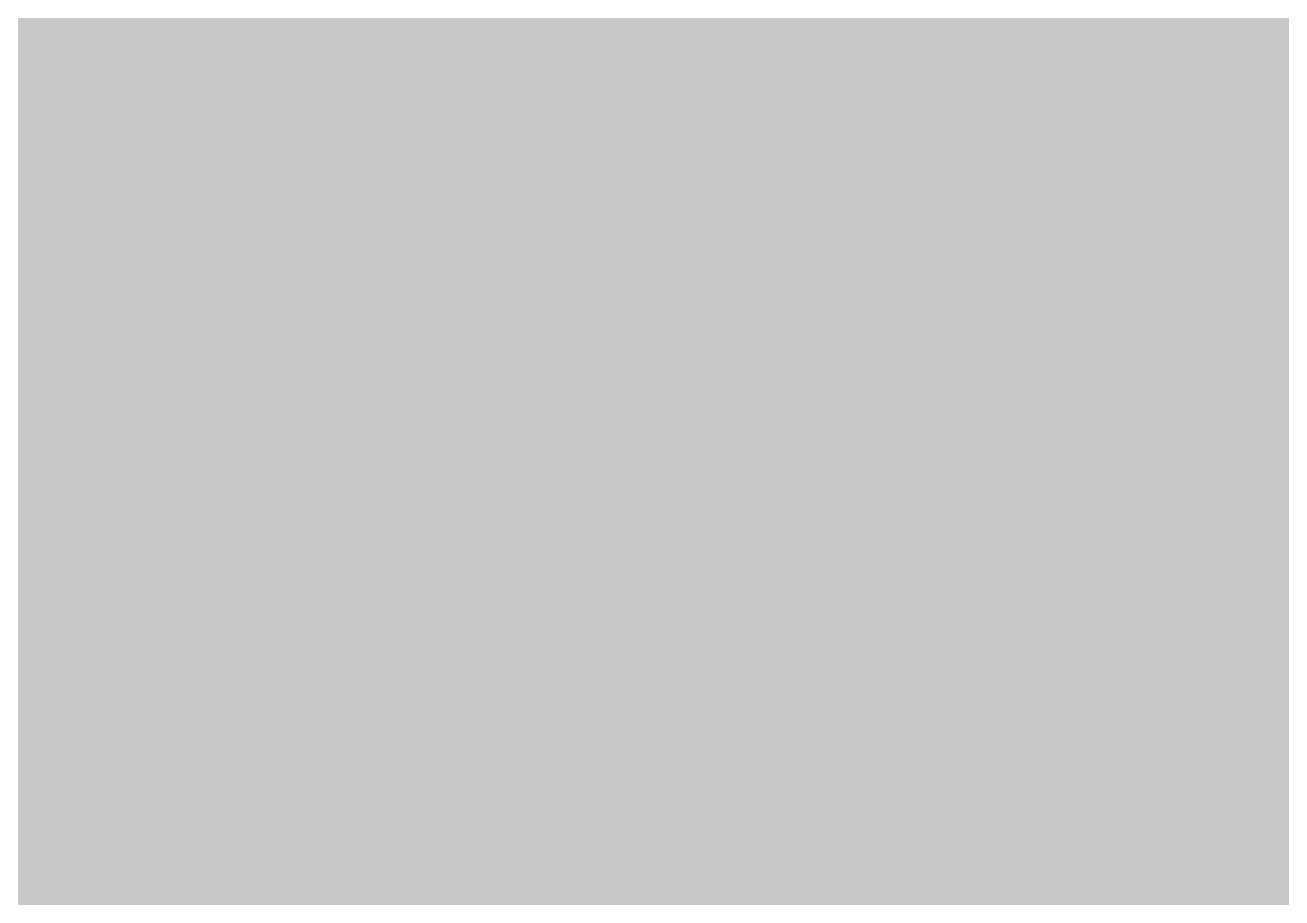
# Model space of a CAD drawing. Header units: millimetres. Extents: x 471 to 1044, y 7 to 541.
# Drawn here: x 494.04 to 500.74, y 117.44 to 122.09 of the extents above; entities that cross this region are included whole.
import ezdxf

# ---------------------------------------------------------------- set-up
doc = ezdxf.new("R2010")
doc.units = ezdxf.units.MM
doc.layers.add('magpiefill', color=3, linetype='Continuous')

msp = doc.modelspace()

# ---------------------------------------------------------------- hatches: boundary and pattern name
at = {"layer": 'magpiefill'}
h = msp.add_hatch(color=255, dxfattribs=at)
h.dxf.hatch_style = 1
h.paths.add_polyline_path([(497.5732341094373, 125.3756349905211), (496.577051784299, 125.9929983020882), (495.8012428177421, 126.4598479852089), (495.2170689715534, 126.7962302083765), (494.7957920075185, 127.0221911400847), (494.5086736874227, 127.1577769488278), (494.3269757730519, 127.2230338030995), (494.2219600261915, 127.238007871394), (494.1648882086271, 127.2227453222051), (494.1319451593116, 127.1936056874873), (494.1190080258672, 127.1522019530366), (494.1268770330832, 127.0964604681094), (494.1563524057493, 127.0243075819621), (494.2082343686548, 126.9336696438511), (494.2833231465893, 126.8224730030331), (494.3824189643423, 126.6886440087642), (494.5063220467031, 126.5301090103009), (494.6556784985516, 126.3447971153269), (494.8305179451285, 126.1306484652352), (495.0307158917647, 125.8856059598455), (495.2561478437912, 125.6076124989777), (495.5066893065389, 125.2946109824522), (495.7822157853388, 124.9445443100886), (496.082602785522, 124.5553553817072), (496.4077258124193, 124.1249870971278), (496.6713400683903, 123.9955527267624), (497.0901944677885, 123.7877638433893), (497.5166955994606, 123.5739317789797), (497.9535405645635, 123.3525753546971), (498.4017990454032, 123.122895236827), (498.8560310488817, 122.8868194721421), (499.3091691630496, 122.6469579525371), (499.7541459759578, 122.4059205699064), (500.1838940756569, 122.166317216145), (500.591346050198, 121.9307577831472), (500.9694344876318, 121.7018521628077), (501.311091976009, 121.4822102470212), (501.5694221235947, 121.4822102470212), (501.7631683073921, 121.4822102470212), (501.8923333811852, 121.6113096589481), (502.0860795649826, 121.6113096589481), (502.1506606749874, 121.9340581887657), (502.1506606749874, 122.0631576006926), (501.8277494173969, 122.1922570126196), (502.0510651018039, 122.303858092867), (501.6877378353062, 122.5521754181178), (501.2586688685276, 122.8421719397355), (500.7789404381026, 123.1650157772956), (500.2636347806628, 123.5118750503759), (499.7278341328414, 123.8739178785528), (499.1866207312721, 124.2423123814028), (498.6550768125876, 124.6082266785027), (498.148284613421, 124.962828889429), (497.6777654435472, 125.2992577761783)])
h = msp.add_hatch(color=255, dxfattribs=at)
h.dxf.hatch_style = 1
h.paths.add_polyline_path([(496.6713400683902, 123.9955527267625), (496.2574353001088, 124.1987796079354), (495.8457830617874, 124.3989256657446), (495.4336862522691, 124.5974720790264), (495.1822560730985, 124.7176217679238), (494.2645702161702, 125.0328560696823), (493.5710927794049, 125.2525840364593), (493.07487485217, 125.3855742508726), (492.7489675238335, 125.4405952955398), (492.5664218837634, 125.4264157530787), (492.5002890213276, 125.3518042061067), (492.5236200258942, 125.2255292372417), (492.6094659868312, 125.0563594291011), (492.7366631600506, 124.8519292882166), (492.9071884676408, 124.6153370167745), (493.1288039982343, 124.3485467408754), (493.4092718404636, 124.0535225866197), (493.7563540829613, 123.7322286801078), (494.1778128143595, 123.3866291474402), (494.6814101232911, 123.0186881147172), (495.2749080983884, 122.6303697080393), (495.692487472687, 122.4880437975757), (496.3103270343001, 122.2745874918967), (496.9415509903712, 122.0525446672746), (497.5765443251928, 121.823756274562), (498.2056920230582, 121.5900632646121), (498.81937906826, 121.3533065882775), (499.4079904450914, 121.1153271964113), (499.9619111378451, 120.8779660398664), (500.471526130814, 120.6430640694957), (500.794437388404, 120.6430640694957), (501.0527646822068, 120.7076137754591), (501.1819297559994, 120.9012628933497), (501.2465108660042, 121.3531108350942), (501.311091976009, 121.4822102470212), (500.9694344876318, 121.7018521628077), (500.591346050198, 121.9307577831472), (500.1838940756569, 122.166317216145), (499.7541459759577, 122.4059205699064), (499.3091691630497, 122.6469579525371), (498.8560310488817, 122.8868194721421), (498.4017990454033, 123.122895236827), (497.9535405645636, 123.3525753546971), (497.5166955994605, 123.5739317789797), (497.0901944677884, 123.7877638433893)])
h = msp.add_hatch(color=253, dxfattribs=at)
h.dxf.hatch_style = 1
h.paths.add_polyline_path([(492.485497174496, 123.5324496471114), (492.0427345840299, 123.6619339113579), (491.6281581069542, 123.7772581367057), (491.2423160505495, 123.8781458364508), (490.8849861208045, 123.9653474737047), (490.5557533733845, 124.0398702490331), (490.2542028639554, 124.1027213630015), (489.9799196481825, 124.1549080161752), (489.7324887817316, 124.1974374091197), (489.5114953202683, 124.2313167424006), (489.3165243194579, 124.2575532165831), (489.1470324047829, 124.276986165472), (489.0019624809909, 124.2897834558282), (488.8801290226466, 124.2959450876515), (488.7803465043145, 124.295471060942), (488.7014294005591, 124.2883613756999), (488.6421921859449, 124.2746160319248), (488.6014493350363, 124.2542350296171), (488.578015322398, 124.2272183687765), (488.5711047377933, 124.1932451287503), (488.5815326317821, 124.1507107062739), (488.6105141701231, 124.0976895774297), (488.659264518575, 124.0322562183005), (488.7289988428965, 123.9524851049687), (488.8209323088465, 123.8564507135171), (488.9362800821835, 123.7422275200279), (489.0762573286664, 123.607890000584), (489.2441357372126, 123.4509980888536), (489.4514130893751, 123.2670535488508), (489.7116436898655, 123.0510436021747), (490.0383818433954, 122.7979554704248), (490.4451818546764, 122.5027763752005), (490.9455980284202, 122.1604935381013), (491.5531846693385, 121.7660941807267), (492.2807477632342, 121.3150294573089), (492.5755900362722, 121.2750214602206), (492.9338291524219, 121.2253725695095), (493.3055833406463, 121.172405849532), (493.3489916750254, 121.1660165976683), (493.0110868408133, 121.3342551682899), (492.7281187564971, 121.5000826729418), (492.4942191496028, 121.6619730074329), (492.3035197476564, 121.818400067572), (492.1501522781842, 121.9678377491678), (492.0282484687123, 122.1087599480293), (491.9319400467666, 122.239640559965), (491.8553587398735, 122.3589534807841), (491.7934721132142, 122.465671029658), (491.7445910825915, 122.56075921921), (491.7078624014636, 122.6456824854263), (491.6824328232883, 122.7219052642934), (491.6674491015239, 122.7908919917971), (491.6620579896282, 122.8541071039239), (491.6654062410594, 122.9130150366598), (491.6766406092756, 122.9690802259911), (491.6952339212711, 123.0233277764128), (491.7219632981861, 123.075025466455), (491.7579319346972, 123.1230017431564), (491.804243025481, 123.1660850535559), (491.8619997652139, 123.2031038446922), (491.9323053485725, 123.2328865636043), (492.0162629702334, 123.2542616573307), (492.1149758248732, 123.2660575729105), (492.2299306372978, 123.2671214225705), (492.3641482528313, 123.2563749792899), (492.5210330469274, 123.2327586812359), (492.7039893950396, 123.1952129665758), (492.9164216726213, 123.1426782734767), (493.1617342551263, 123.0740950401061), (493.443331518008, 122.9884037046311), (493.76461783672, 122.8845447052188), (494.1336516447201, 122.7595245462114), (494.5771076074822, 122.6026139966484), (495.1263144484843, 122.4011498917441), (495.812600891205, 122.1424690667129), (496.6672956591221, 121.8139083567692), (497.7217274757138, 121.4028045971272), (499.0072250644583, 120.8964946230014), (500.5551171488337, 120.282315269606), (500.5361072408189, 120.3203155396782), (500.471526130814, 120.6430640694957), (499.9619111378451, 120.8779660398664), (499.4079904450913, 121.1153271964113), (498.81937906826, 121.3533065882775), (498.2056920230581, 121.5900632646121), (497.5765443251928, 121.823756274562), (496.9415509903711, 122.0525446672746), (496.3103270343001, 122.2745874918967), (495.692487472687, 122.4880437975757), (495.0961683115549, 122.6912905879076), (494.5235895181914, 122.883576684286), (493.9754920502002, 123.064368862553), (493.4526168651848, 123.2331338985513), (492.9557049207489, 123.3893385681233)])
h = msp.add_hatch(color=255, dxfattribs=at)
h.dxf.hatch_style = 1
h.paths.add_polyline_path([(495.812600891205, 122.1424690667129), (495.1263144484844, 122.4011498917441), (494.5771076074822, 122.6026139966484), (494.1336516447201, 122.7595245462114), (493.76461783672, 122.8845447052188), (493.443331518008, 122.9884037046311), (493.1617342551263, 123.0740950401061), (492.9164216726213, 123.1426782734767), (492.7039893950396, 123.1952129665758), (492.5210330469274, 123.2327586812359), (492.3641482528313, 123.2563749792899), (492.2299306372978, 123.2671214225705), (492.1149758248732, 123.2660575729105), (492.0162629702334, 123.2542616573307), (491.9323053485725, 123.2328865636043), (491.8619997652139, 123.2031038446922), (491.804243025481, 123.1660850535559), (491.7579319346972, 123.1230017431564), (491.7219632981861, 123.075025466455), (491.6952339212711, 123.0233277764128), (491.6766406092756, 122.9690802259911), (491.6654062410594, 122.9130150366598), (491.6620579896282, 122.8541071039239), (491.6674491015239, 122.7908919917971), (491.6824328232883, 122.7219052642934), (491.7078624014636, 122.6456824854263), (491.7445910825915, 122.56075921921), (491.7934721132142, 122.465671029658), (491.8553587398735, 122.3589534807841), (491.9319400467666, 122.239640559965), (492.0282484687123, 122.1087599480293), (492.1501522781842, 121.9678377491678), (492.3035197476564, 121.818400067572), (492.4942191496028, 121.6619730074329), (492.7281187564971, 121.5000826729418), (493.0110868408133, 121.3342551682899), (493.3489916750254, 121.1660165976683), (493.6928087276727, 121.1154103310187), (494.0974614402288, 121.0536750447002), (494.521497605042, 120.9864890213071), (494.9652975770961, 120.9134720884001), (495.4229386243983, 120.8355672608618), (495.8869222432125, 120.7540483504048), (496.3497499298022, 120.6701891687419), (496.803923180431, 120.5852635275858), (497.2419434913625, 120.5005452386492), (497.6563123588604, 120.4173081136448), (498.0395312791882, 120.3368259642855), (498.3873025600562, 120.2599265818335), (498.7081317549623, 120.1856536757502), (499.0137252288507, 120.1126049350466), (499.3157893466658, 120.0393780487338), (499.6260304733527, 119.9645707058226), (499.956154973855, 119.8867805953242), (500.3178692131175, 119.8046054062494), (500.7228795560846, 119.7166428276094), (500.6652723146115, 120.0621181994186), (500.5551171488337, 120.282315269606), (499.0072250644582, 120.8964946230014), (497.7217274757138, 121.4028045971272), (496.667295659122, 121.8139083567692)])
at = {"layer": 'magpiefill', "true_color": 0x010101}
h = msp.add_hatch(color=18, dxfattribs=at)
h.dxf.hatch_style = 1
edge = h.paths.add_edge_path()
edge.add_line((505.7026788009155, 96.11418025414855), (503.8645171973064, 95.92626374477231))
edge.add_line((503.8645171973064, 95.92626374477231), (500.7358891757283, 93.8713431644046))
edge.add_line((500.7358891757283, 93.8713431644046), (494.2998607483403, 89.22543486225482))
edge.add_line((494.2998607483403, 89.22543486225482), (490.5455094054726, 85.65165787574483))
edge.add_line((490.5455094054726, 85.65165787574483), (489.919786084183, 85.65165787574483))
edge.add_line((489.919786084183, 85.65165787574483), (489.294059909111, 86.18772501715921))
edge.add_line((489.294059909111, 86.18772501715921), (489.2046708632126, 86.54510212237233))
edge.add_line((489.2046708632126, 86.54510212237233), (487.3274951917786, 85.11559221792504))
edge.add_line((487.3274951917786, 85.11559221792504), (484.8245961990553, 83.32870372467005))
edge.add_line((484.8245961990553, 83.32870372467005), (484.5564290613599, 84.49018154200462))
edge.add_line((484.5564290613599, 84.49018154200462), (484.6458181072583, 85.11559221792504))
edge.add_line((484.6458181072583, 85.11559221792504), (485.7184895118232, 86.27706855166525))
edge.add_line((485.7184895118232, 86.27706855166525), (486.076045695417, 86.54510212237233))
edge.add_line((486.076045695417, 86.54510212237233), (485.8078785577216, 86.723790674979))
edge.add_line((485.8078785577216, 86.723790674979), (484.1094809780845, 85.56231434123879))
edge.add_line((484.1094809780845, 85.56231434123879), (483.6625357485921, 85.9196914464519))
edge.add_line((483.6625357485921, 85.9196914464519), (483.6625357485921, 86.18772501715921))
edge.add_line((483.6625357485921, 86.18772501715921), (482.9474205276217, 86.18772501715921))
edge.add_line((482.9474205276217, 86.18772501715921), (482.6792533899263, 86.54510212237233))
edge.add_line((482.6792533899263, 86.54510212237233), (485.0033742908524, 87.79592347421317))
edge.add_line((485.0033742908524, 87.79592347421317), (485.4503195203445, 88.60002270274003))
edge.add_line((485.4503195203445, 88.60002270274003), (486.254823787214, 89.31477839676108))
edge.add_line((486.254823787214, 89.31477839676108), (484.6458181072583, 89.04674482605378))
edge.add_line((484.6458181072583, 89.04674482605378), (485.8972676036199, 90.11887762528795))
edge.add_line((485.8972676036199, 90.11887762528795), (490.0985641759801, 92.53117679446336))
edge.add_line((490.0985641759801, 92.53117679446336), (494.0316936106449, 95.39019808695252))
edge.add_line((494.0316936106449, 95.39019808695252), (498.5011573207005, 97.98118580873438))
edge.add_line((498.5011573207005, 97.98118580873438), (501.1828372590037, 99.58938426578834))
edge.add_line((501.1828372590037, 99.58938426578834), (501.4510043966991, 100.5721735305165))
edge.add_line((501.4510043966991, 100.5721735305165), (502.4342867553653, 101.1975842064367))
edge.add_line((502.4342867553653, 101.1975842064367), (503.5069581599298, 100.7508620831229))
edge.add_line((503.5069581599298, 100.7508620831229), (504.2220733809006, 100.8402071012235))
edge.add_line((504.2220733809006, 100.8402071012235), (505.7416900149576, 102.0910284530642))
edge.add_line((505.7416900149576, 102.0910284530642), (506.9931423651021, 102.8951276815912))
edge.add_line((506.9931423651021, 102.8951276815912), (507.0825314110004, 101.1082391883363))
edge.add_line((507.0825314110004, 101.1082391883363), (506.7249723736238, 99.76807430198937))
edge.add_line((506.7249723736238, 99.76807430198937), (506.3674161900296, 99.58938426578834))
edge.add_line((506.3674161900296, 99.58938426578834), (505.8310790608559, 99.76807430198937))
edge.add_line((505.8310790608559, 99.76807430198937), (505.115966693668, 99.05331860796855))
edge.add_line((505.115966693668, 99.05331860796855), (506.2193362423038, 98.1152211390172))
edge.add_line((506.2193362423038, 98.1152211390172), (506.4130824261013, 98.95436731654263))
edge.add_line((506.4130824261013, 98.95436731654263), (507.3172322350845, 99.47076496425075))
edge.add_line((507.3172322350845, 99.47076496425075), (508.6734555216678, 99.53531467021412))
edge.add_line((508.6734555216678, 99.53531467021412), (509.4484402568585, 99.27711584636018))
edge.add_line((509.4484402568585, 99.27711584636018), (509.4484402568585, 98.69616849268868))
edge.add_line((509.4484402568585, 98.69616849268868), (508.8026205954604, 98.43796966883474))
edge.add_line((508.8026205954604, 98.43796966883474), (507.5755595288872, 98.17977084498057))
edge.add_line((507.5755595288872, 98.17977084498057), (506.1547522785156, 97.08242584360119))
edge.add_line((506.1547522785156, 97.08242584360119), (506.1547522785156, 96.30782937203912))
edge.add_line((506.1547522785156, 96.30782937203912), (507.3172322350845, 96.75967731378364))
edge.add_line((507.3172322350845, 96.75967731378364), (510.1588438820438, 97.85702231516325))
edge.add_line((510.1588438820438, 97.85702231516325), (512.0317274637985, 98.88981761057903))
edge.add_line((512.0317274637985, 98.88981761057903), (513.9046081917697, 100.2453614358126))
edge.add_line((513.9046081917697, 100.2453614358126), (516.3587303249171, 102.0527532027907))
edge.add_line((516.3587303249171, 102.0527532027907), (515.0670881483386, 101.6009052610461))
edge.add_line((515.0670881483386, 101.6009052610461), (513.8400270817649, 101.1490573193016))
edge.add_line((513.8400270817649, 101.1490573193016), (512.5483849051864, 101.4718058491192))
edge.add_line((512.5483849051864, 101.4718058491192), (511.3859049486175, 102.4400514385716))
edge.add_line((511.3859049486175, 102.4400514385716), (510.6755013234322, 103.8601434861744))
edge.add_line((510.6755013234322, 103.8601434861744), (510.4171740296295, 105.4738861352619))
edge.add_line((510.4171740296295, 105.4738861352619), (510.7400852872199, 106.9585293724224))
edge.add_line((510.7400852872199, 106.9585293724224), (512.0963085738033, 108.4431726095829))
edge.add_line((512.0963085738033, 108.4431726095829), (511.3859049486175, 108.1849737857287))
edge.add_line((511.3859049486175, 108.1849737857287), (508.0276358602703, 106.4421317247143))
edge.add_line((508.0276358602703, 106.4421317247143), (505.1214373957398, 104.8283890756268))
edge.add_line((505.1214373957398, 104.8283890756268), (503.5068868153537, 103.5373949563568))
edge.add_line((503.5068868153537, 103.5373949563568), (502.6673181163753, 102.3109520266446))
edge.add_line((502.6673181163753, 102.3109520266446), (501.7631683073921, 101.6009052610461))
edge.add_line((501.7631683073921, 101.6009052610461), (500.794437388404, 101.3427064371922))
edge.add_line((500.794437388404, 101.3427064371922), (500.2131959832284, 101.6009052610461))
edge.add_line((500.2131959832284, 101.6009052610461), (499.8902875794208, 101.9882034968271))
edge.add_line((499.8902875794208, 101.9882034968271), (499.9548686894257, 102.8918978967217))
edge.add_line((499.9548686894257, 102.8918978967217), (500.6006883508237, 104.3765411338823))
edge.add_line((500.6006883508237, 104.3765411338823), (500.1486148732236, 105.3447867233349))
edge.add_line((500.1486148732236, 105.3447867233349), (500.0194497994305, 104.5056405458092))
edge.add_line((500.0194497994305, 104.5056405458092), (499.4382112480378, 104.1183423100283))
edge.add_line((499.4382112480378, 104.1183423100283), (498.0174039976666, 103.2791961325029))
edge.add_line((498.0174039976666, 103.2791961325029), (497.5653305200665, 103.6019446623204))
edge.add_line((497.5653305200665, 103.6019446623204), (497.1132541886834, 103.8601434861744))
edge.add_line((497.1132541886834, 103.8601434861744), (496.6611807110833, 104.3119914279189))
edge.add_line((496.6611807110833, 104.3119914279189), (496.4674345272858, 105.0220381935173))
edge.add_line((496.4674345272858, 105.0220381935173), (496.5320156372907, 105.4738861352619))
edge.add_line((496.5320156372907, 105.4738861352619), (495.9507770858975, 105.6029855471888))
edge.add_line((495.9507770858975, 105.6029855471888), (495.6278658283074, 105.8611843710428))
edge.add_line((495.6278658283074, 105.8611843710428), (495.1757894969239, 106.3130323127873))
edge.add_line((495.1757894969239, 106.3130323127873), (494.7882971293291, 106.8294299604954))
edge.add_line((494.7882971293291, 106.8294299604954), (494.9820433131265, 107.7976755499478))
edge.add_line((494.9820433131265, 107.7976755499478), (494.7882971293291, 107.7976755499478))
edge.add_line((494.7882971293291, 107.7976755499478), (494.2070585779359, 107.9913246678384))
edge.add_line((494.2070585779359, 107.9913246678384), (493.6258200265431, 108.5077223155463))
edge.add_line((493.6258200265431, 108.5077223155463), (493.3029087689526, 109.1532193751814))
edge.add_line((493.3029087689526, 109.1532193751814), (493.4320738427457, 109.7341667288529))
edge.add_line((493.4320738427457, 109.7341667288529), (493.5612360627554, 110.3796637884877))
edge.add_line((493.5612360627554, 110.3796637884877), (493.2383276589478, 110.4442134944513))
edge.add_line((493.2383276589478, 110.4442134944513), (492.5925051437673, 111.0251608481228))
edge.add_line((492.5925051437673, 111.0251608481228), (492.205012776172, 111.7997558360905))
edge.add_line((492.205012776172, 111.7997558360905), (492.2695938861768, 112.509802601689))
edge.add_line((492.2695938861768, 112.509802601689), (493.3674898789575, 113.2198493672875))
edge.add_line((493.3674898789575, 113.2198493672875), (494.8528810931168, 113.9944458388495))
edge.add_line((494.8528810931168, 113.9944458388495), (495.8861931221097, 114.833592016375))
edge.add_line((495.8861931221097, 114.833592016375), (496.7903429310929, 115.608188487937))
edge.add_line((496.7903429310929, 115.608188487937), (496.9195080048855, 115.737287899864))
edge.add_line((496.9195080048855, 115.737287899864), (497.242419262476, 115.866387311791))
edge.add_line((497.242419262476, 115.866387311791), (497.6299116300713, 116.1891358416085))
edge.add_line((497.6299116300713, 116.1891358416085), (497.6944927400762, 116.4473346654624))
edge.add_line((497.6944927400762, 116.4473346654624), (497.6944927400762, 116.640983783353))
edge.add_line((497.6944927400762, 116.640983783353), (497.6299116300713, 116.899182607207))
edge.add_line((497.6299116300713, 116.899182607207), (497.4361654462739, 117.0928317250975))
edge.add_line((497.4361654462739, 117.0928317250975), (497.242419262476, 117.2219311370245))
edge.add_line((497.242419262476, 117.2219311370245), (496.9840891148904, 117.2864808429881))
edge.add_line((496.9840891148904, 117.2864808429881), (497.1778352986883, 117.4155802549151))
edge.add_line((497.1778352986883, 117.4155802549151), (497.4361654462739, 117.4155802549151))
edge.add_line((497.4361654462739, 117.4155802549151), (497.6944927400762, 117.4801299608785))
edge.add_line((497.6944927400762, 117.4801299608785), (498.1465690714592, 117.4801299608785))
edge.add_line((498.1465690714592, 117.4801299608785), (498.4048963652619, 117.4801299608785))
edge.add_line((498.4048963652619, 117.4801299608785), (498.5986425490594, 117.5446796668421))
edge.add_line((498.5986425490594, 117.5446796668421), (498.7923887328573, 117.673779078769))
edge.add_line((498.7923887328573, 117.673779078769), (498.9215538066499, 117.9965276085866))
edge.add_line((498.9215538066499, 117.9965276085866), (498.9861377704376, 118.1901767264769))
edge.add_line((498.9861377704376, 118.1901767264769), (498.7278076228524, 118.4483755503311))
edge.add_line((498.7278076228524, 118.4483755503311), (497.888238923874, 118.9002234920756))
edge.add_line((497.888238923874, 118.9002234920756), (498.9861377704376, 118.6420246682214))
edge.add_line((498.9861377704376, 118.6420246682214), (499.5673763218308, 118.5129252562945))
edge.add_line((499.5673763218308, 118.5129252562945), (499.8902875794208, 118.706574374185))
edge.add_line((499.8902875794208, 118.706574374185), (499.8902875794208, 118.835673786112))
edge.add_line((499.8902875794208, 118.835673786112), (499.8902875794208, 119.1584223159296))
edge.add_line((499.8902875794208, 119.1584223159296), (499.6965385418405, 119.2875217278565))
edge.add_line((499.6965385418405, 119.2875217278565), (499.5673763218308, 119.6102702576741))
edge.add_line((499.5673763218308, 119.6102702576741), (500.0840337632187, 119.5457205517105))
edge.add_line((500.0840337632187, 119.5457205517105), (500.342361057021, 119.5457205517105))
edge.add_line((500.342361057021, 119.5457205517105), (500.7298534246163, 119.5457205517105))
edge.add_line((500.7298534246163, 119.5457205517105), (500.7298534246163, 119.6748199636374))
edge.add_line((500.7298534246163, 119.6748199636374), (500.6652723146115, 120.0621181994186))
edge.add_line((500.6652723146115, 120.0621181994186), (500.5361072408189, 120.3203155396782))
edge.add_line((500.5361072408189, 120.3203155396782), (500.471526130814, 120.6430640694957))
edge.add_line((500.471526130814, 120.6430640694957), (500.794437388404, 120.6430640694957))
edge.add_line((500.794437388404, 120.6430640694957), (501.0527646822068, 120.7076137754591))
edge.add_line((501.0527646822068, 120.7076137754591), (501.1819297559994, 120.9012628933497))
edge.add_line((501.1819297559994, 120.9012628933497), (501.2465108660042, 121.3531108350942))
edge.add_line((501.2465108660042, 121.3531108350942), (501.311091976009, 121.4822102470212))
edge.add_line((501.311091976009, 121.4822102470212), (501.5694221235947, 121.4822102470212))
edge.add_line((501.5694221235947, 121.4822102470212), (501.7631683073921, 121.4822102470212))
edge.add_line((501.7631683073921, 121.4822102470212), (501.8923333811852, 121.6113096589481))
edge.add_line((501.8923333811852, 121.6113096589481), (502.0860795649826, 121.6113096589481))
edge.add_line((502.0860795649826, 121.6113096589481), (502.1506606749874, 121.9340581887657))
edge.add_line((502.1506606749874, 121.9340581887657), (502.1506606749874, 122.0631576006926))
edge.add_line((502.1506606749874, 122.0631576006926), (501.8277494173969, 122.1922570126196))
edge.add_line((501.8277494173969, 122.1922570126196), (502.0860795649826, 122.3213564245466))
edge.add_line((502.0860795649826, 122.3213564245466), (502.2798257487805, 122.3213564245466))
edge.add_line((502.2798257487805, 122.3213564245466), (502.5381530425827, 122.2568067185832))
edge.add_line((502.5381530425827, 122.2568067185832), (502.8610643001732, 122.1922570126196))
edge.add_line((502.8610643001732, 122.1922570126196), (503.3131377777734, 122.2568067185832))
edge.add_line((503.3131377777734, 122.2568067185832), (503.9589602929539, 122.3859061305102))
edge.add_line((503.9589602929539, 122.3859061305102), (504.2818715505443, 122.3859061305102))
edge.add_line((504.2818715505443, 122.3859061305102), (504.2818715505443, 122.1277073066562))
edge.add_line((504.2818715505443, 122.1277073066562), (504.3464526605492, 121.8049587768387))
edge.add_line((504.3464526605492, 121.8049587768387), (504.7985289919322, 121.6113096589481))
edge.add_line((504.7985289919322, 121.6113096589481), (505.3797675433254, 121.8049587768387))
edge.add_line((505.3797675433254, 121.8049587768387), (505.7026788009155, 121.4176605410578))
edge.add_line((505.7026788009155, 121.4176605410578), (506.1552117375838, 120.96757362579))
edge.add_arc((394.0425635083196, 55.51227387273633), 129.8215781707373, 24.7196834331034, 30.277882808560207, ccw=False)
edge.add_arc((514.0668029503702, 111.5266438746078), 2.717253438401656, 219.4264190677759, 277.5112522925736)
edge.add_arc((517.0034040074396, 106.4658719509047), 3.502217643125006, 76.09792839104102, 137.4828955815185, ccw=False)
edge.add_arc((516.8127812012881, 102.1826369512845), 7.751876948521335, 60.01917854986198, 82.34898294536907, ccw=False)
edge.add_arc((516.9174891648217, 97.47940974949825), 12.02382861166447, 55.16074552816218, 71.73216053091483, ccw=False)
edge.add_arc((523.4522066776963, 101.6233098171645), 5.734500677390736, 86.65890143975243, 120.31950619075)
edge.add_arc((525.2079451166742, 98.78712158887936), 9.069487645513666, 120.8490791888012, 144.9821508602809)
edge.add_arc((519.005667658684, 103.3404310015421), 1.387605128894925, 152.0183299640194, 206.9559763139688)
edge.add_arc((412.9325257283464, -25.09667889462867), 165.3044430536458, 45.89312228263083, 50.63922831697852, ccw=False)
edge.add_line((527.9842518977114, 93.59897898183067), (527.8543476941134, 93.08034555745849))
edge.add_line((527.8543476941134, 93.08034555745849), (528.0480938779112, 92.82214673360454))
edge.add_line((528.0480938779112, 92.82214673360454), (528.6293352830869, 92.62849761571397))
edge.add_line((528.6293352830869, 92.62849761571397), (528.4355890992895, 92.24119937993305))
edge.add_line((528.4355890992895, 92.24119937993305), (528.6939163930917, 91.9184508501155))
edge.add_line((528.6939163930917, 91.9184508501155), (528.8230814668848, 91.59570232029796))
edge.add_line((528.8230814668848, 91.59570232029796), (528.3710051355017, 91.20840408451704))
edge.add_line((528.3710051355017, 91.20840408451704), (528.3064240254969, 90.8211058487359))
edge.add_line((528.3064240254969, 90.8211058487359), (528.5001702092943, 90.43380761295498))
edge.add_line((528.5001702092943, 90.43380761295498), (527.9835127679064, 90.2401584950644))
edge.add_line((527.9835127679064, 90.2401584950644), (527.4668553265185, 90.36925790699138))
edge.add_line((527.4668553265185, 90.36925790699138), (527.5314364365233, 89.91740996524686))
edge.add_line((527.5314364365233, 89.91740996524686), (526.8210356651205, 89.72376084735652))
edge.add_line((526.8210356651205, 89.72376084735652), (526.49812440753, 89.91740996524686))
edge.add_line((526.49812440753, 89.91740996524686), (526.3043782237326, 89.98195967121046))
edge.add_line((526.3043782237326, 89.98195967121046), (526.1106320399351, 89.72376084735652))
edge.add_line((526.1106320399351, 89.72376084735652), (525.7877207823446, 89.46556202350234))
edge.add_line((525.7877207823446, 89.46556202350234), (525.4648095247542, 89.59466143542954))
edge.add_line((525.4648095247542, 89.59466143542954), (524.6252408257758, 89.01371408175805))
edge.add_line((524.6252408257758, 89.01371408175805), (524.6252408257758, 89.271912905612))
edge.add_line((524.6252408257758, 89.271912905612), (524.044002274383, 89.78831055331989))
edge.add_line((524.044002274383, 89.78831055331989), (524.044002274383, 90.04650937717406))
edge.add_line((524.044002274383, 90.04650937717406), (523.91483720059, 89.91740996524686))
edge.add_line((523.91483720059, 89.91740996524686), (523.5273448329951, 89.33646261157537))
edge.add_line((523.5273448329951, 89.33646261157537), (523.5273448329951, 88.94916437579445))
edge.add_line((523.5273448329951, 88.94916437579445), (523.5273448329951, 88.11001819826902))
edge.add_line((523.5273448329951, 88.11001819826902), (523.075271355395, 88.11001819826902))
edge.add_line((523.075271355395, 88.11001819826902), (522.8815251715971, 88.30366731615936))
edge.add_line((522.8815251715971, 88.30366731615936), (522.8169412078094, 88.43276672808634))
edge.add_line((522.8169412078094, 88.43276672808634), (522.1711215464118, 88.62641584597691))
edge.add_line((522.1711215464118, 88.62641584597691), (521.8482102888213, 88.82006496386748))
edge.add_line((521.8482102888213, 88.82006496386748), (521.7190452150282, 88.69096555194051))
edge.add_line((521.7190452150282, 88.69096555194051), (521.7190452150282, 88.36821702212296))
edge.add_line((521.7190452150282, 88.36821702212296), (521.3315528474334, 87.85181937441484))
edge.add_line((521.3315528474334, 87.85181937441484), (521.0732255536307, 88.04546849230542))
edge.add_line((521.0732255536307, 88.04546849230542), (521.0732255536307, 88.23911761019599))
edge.add_line((521.0732255536307, 88.23911761019599), (520.2982379646571, 88.04546849230542))
edge.add_line((520.2982379646571, 88.04546849230542), (519.9107455970618, 87.5936205505609))
edge.add_line((519.9107455970618, 87.5936205505609), (519.0711797518668, 87.27087202074335))
edge.add_line((519.0711797518668, 87.27087202074335), (518.6836873842715, 87.46452113863393))
edge.add_line((518.6836873842715, 87.46452113863393), (518.4899383466907, 87.78726966845147))
edge.add_line((518.4899383466907, 87.78726966845147), (518.1670299428836, 87.78726966845147))
edge.add_line((518.1670299428836, 87.78726966845147), (517.4566263176978, 87.20632231477998))
edge.add_line((517.4566263176978, 87.20632231477998), (516.8108038025168, 86.56082525514489))
edge.add_line((516.8108038025168, 86.56082525514489), (516.1649841411192, 85.78622878358283))
edge.add_line((516.1649841411192, 85.78622878358283), (515.6483266997313, 85.14073172394797))
edge.add_line((515.6483266997313, 85.14073172394797), (515.1962503683483, 84.68888526579781))
edge.add_line((515.1962503683483, 84.68888526579781), (514.5504307069502, 84.49523614790724))
edge.add_line((514.5504307069502, 84.49523614790724), (513.9691893017746, 84.62433555983421))
edge.add_line((513.9691893017746, 84.62433555983421), (513.5816969341793, 85.01163231202099))
edge.add_line((513.5816969341793, 85.01163231202099), (513.194204566584, 85.39893054780191))
edge.add_line((513.194204566584, 85.39893054780191), (513.0004583827865, 85.9798779014734))
edge.add_line((513.0004583827865, 85.9798779014734), (512.677547125196, 86.43172584321792))
edge.add_line((512.677547125196, 86.43172584321792), (512.3546358676056, 86.49627554918152))
edge.add_line((512.3546358676056, 86.49627554918152), (511.9671435000103, 86.62537496110849))
edge.add_line((511.9671435000103, 86.62537496110849), (511.6442350962031, 86.62537496110849))
edge.add_line((511.6442350962031, 86.62537496110849), (511.062993691027, 87.52907084459753))
edge.add_line((511.062993691027, 87.52907084459753), (510.4817551396343, 88.30366731615936))
edge.add_line((510.4817551396343, 88.30366731615936), (510.223427845832, 88.30366731615936))
edge.add_line((510.223427845832, 88.30366731615936), (509.7067704044437, 88.56186614001354))
edge.add_line((509.7067704044437, 88.56186614001354), (508.8026205954604, 89.40101231753897))
edge.add_line((508.8026205954604, 89.40101231753897), (508.5442904478753, 89.78831055331989))
edge.add_line((508.5442904478753, 89.78831055331989), (508.4151282278656, 90.04650937717406))
edge.add_line((508.4151282278656, 90.04650937717406), (508.3505442640774, 90.43380761295498))
edge.add_line((508.3505442640774, 90.43380761295498), (508.0922169702751, 90.43380761295498))
edge.add_line((508.0922169702751, 90.43380761295498), (507.5109784188819, 90.62745673084555))
edge.add_line((507.5109784188819, 90.62745673084555), (507.4463944550942, 90.75655614277252))
edge.add_line((507.4463944550942, 90.75655614277252), (507.1880671612919, 91.14385437855344))
edge.add_line((507.1880671612919, 91.14385437855344), (507.123486051287, 91.27295379048041))
edge.add_line((507.123486051287, 91.27295379048041), (506.8005747936966, 91.98300055607888))
edge.add_line((506.8005747936966, 91.98300055607888), (506.4130824261013, 92.24119937993305))
edge.add_line((506.4130824261013, 92.24119937993305), (506.2193362423038, 92.4348484978234))
edge.add_line((506.2193362423038, 92.4348484978234), (505.9610060947182, 92.82214673360454))
edge.add_line((505.9610060947182, 92.82214673360454), (505.8318410209256, 93.33854438131243))
edge.add_line((505.8318410209256, 93.33854438131243), (505.8318410209256, 93.66129142753562))
edge.add_line((505.8318410209256, 93.66129142753562), (506.2839173523087, 94.3067884871707))
edge.add_line((506.2839173523087, 94.3067884871707), (506.0901711685108, 94.2422387812071))
edge.add_line((506.0901711685108, 94.2422387812071), (505.6380948371277, 94.75863642891522))
edge.add_line((505.6380948371277, 94.75863642891522), (505.5735137271229, 95.21048437065974))
edge.add_line((505.5735137271229, 95.21048437065974), (506.0901711685108, 95.98508084222158))
edge.add_line((506.0901711685108, 95.98508084222158), (505.7026788009155, 96.11418025414855))
at = {"layer": 'magpiefill'}
h = msp.add_hatch(color=253, dxfattribs=at)
h.dxf.hatch_style = 1
h.paths.add_polyline_path([(493.6928087276727, 121.1154103310187), (493.3055833406463, 121.172405849532), (492.933829152422, 121.2253725695095), (492.5755900362723, 121.2750214602206), (492.2289098654695, 121.3220634909346), (491.8918325132863, 121.3672096309212), (491.562401852995, 121.4111708494497), (491.2395904274236, 121.4543618789044), (490.9260854576212, 121.4960125041293), (490.6255028341923, 121.5350562730832), (490.3414584477416, 121.5704267337251), (490.0775681888736, 121.6010574340139), (489.8374479481928, 121.6258819219084), (489.624713616304, 121.6438337453674), (489.4429810838116, 121.6538464523499), (489.2949079291982, 121.6548980284901), (489.1793184824581, 121.6461442101227), (489.0940787614638, 121.6267851712583), (489.0370547840877, 121.5960210859071), (489.0061125682021, 121.5530521280794), (488.9991181316794, 121.4970784717855), (489.0139374923921, 121.4273002910356), (489.0484366682123, 121.34291775984), (489.1034075838563, 121.2414915259351), (489.1913457914146, 121.1140241319622), (489.3276727498213, 120.9498785942883), (489.5278099180108, 120.7384179292806), (489.8071787549171, 120.4690051533061), (490.1812007194746, 120.1310032827321), (490.6652972706174, 119.7137753339259), (491.2748898672797, 119.2066843232545), (491.6291959736858, 119.2240738164059), (492.0441232602071, 119.2279990254624), (492.5186829196621, 119.2200155821602), (493.0545939696528, 119.2018120194185), (493.6499258660292, 119.1750951129766), (494.2881498176311, 119.1416446098565), (494.949087471546, 119.1032584999008), (495.6125604748611, 119.061734772952), (496.258390474664, 119.0188714188525), (496.8663991180423, 118.9764664274449), (497.4164080520832, 118.9363177885718), (497.8882389238737, 118.9002234920757), (498.9861377704376, 118.6420246682214), (499.5673763218308, 118.5129252562945), (499.8902875794208, 118.706574374185), (499.8902875794208, 118.835673786112), (499.8902875794208, 119.1584223159296), (499.6965385418405, 119.2875217278565), (499.5673763218308, 119.6102702576741), (500.0840337632187, 119.5457205517105), (500.342361057021, 119.5457205517105), (500.7298534246163, 119.5457205517105), (500.7298534246163, 119.6748199636374), (500.7228795560846, 119.7166428276094), (500.3178692131175, 119.8046054062494), (499.956154973855, 119.8867805953242), (499.6260304733527, 119.9645707058226), (499.3157893466662, 120.0393780487338), (499.0137252288507, 120.1126049350466), (498.7081317549622, 120.1856536757502), (498.3873025600562, 120.2599265818335), (498.0395312791882, 120.3368259642855), (497.6563123588603, 120.4173081136448), (497.2419434913625, 120.5005452386492), (496.803923180431, 120.5852635275858), (496.3497499298022, 120.6701891687419), (495.8869222432125, 120.7540483504048), (495.4229386243983, 120.8355672608618), (494.965297577096, 120.9134720884001), (494.521497605042, 120.9864890213071), (494.0974614402288, 121.0536750447002)])
h.paths.add_polyline_path([(491.4062270167595, 120.5403192144133), (491.4411310840616, 120.5997438440856), (491.4924548001276, 120.654547216356), (491.5612058686445, 120.7043738521789), (491.6483919932994, 120.7488682725087), (491.7554259363972, 120.7875170055427), (491.8853406947154, 120.8191746084503), (492.0415743236495, 120.8425376456439), (492.2275648785948, 120.8563026815362), (492.4467504149468, 120.8591662805395), (492.702568988101, 120.8498250070663), (492.9984586534528, 120.8269754255289), (493.3378574663976, 120.7893141003401), (493.7218521703627, 120.7362189369597), (494.1421242609027, 120.6697932050381), (494.588003921604, 120.5928215152732), (495.0488213360528, 120.5080884783629), (495.5139066878356, 120.4183787050051), (495.9725901605387, 120.3264768058976), (496.4142019377485, 120.2351673917385), (496.8280722030513, 120.1472350732256), (497.2056453439984, 120.0648719897706), (497.5468225639987, 119.9879003956407), (497.8536192704266, 119.9155500738168), (498.1280508706559, 119.8470508072799), (498.3721327720608, 119.7816323790108), (498.5878803820151, 119.7185245719906), (498.777309107893, 119.6569571692001), (498.9424343570685, 119.5961599536204), (499.0851727436901, 119.5355207022315), (499.2070457090047, 119.475059168009), (499.3094759010338, 119.414953097928), (499.3938859677987, 119.3553802389635), (499.4616985573209, 119.2965183380903), (499.5143363176218, 119.2385451422833), (499.5532218967227, 119.1816383985174), (499.5797779426454, 119.1259758537676), (499.5951405959903, 119.0718636214069), (499.5992999676762, 119.0201212804009), (499.5919596612009, 118.9716967761133), (499.5728232800623, 118.927538053908), (499.5415944277582, 118.8885930591487), (499.4979767077868, 118.8558097371991), (499.4416737236458, 118.8301360334231), (499.3723890788332, 118.8125198931843), (499.2891842169554, 118.8036426531834), (499.1885519420539, 118.8031192154679), (499.0663428982785, 118.8102978734221), (498.9184077297793, 118.8245269204304), (498.7405970807063, 118.8451546498772), (498.5287615952089, 118.8715293551467), (498.2787519174381, 118.9029993296234), (497.986418691543, 118.9389128666916), (497.6497267611515, 118.9785985073807), (497.2750977678024, 119.0213057833006), (496.8710675525118, 119.0662644737062), (496.4461719562959, 119.1127043578524), (496.008946820172, 119.1598552149939), (495.5679279851547, 119.2069468243859), (495.1316512922617, 119.2532089652831), (494.7086525825089, 119.2978714169406), (494.3062525255456, 119.340479944748), (493.9269111055508, 119.3818442586353), (493.5718731353373, 119.4230900546672), (493.2423834277173, 119.4653430289082), (492.9396867955031, 119.5097288774232), (492.6650280515069, 119.5573732962768), (492.4196520085411, 119.6094019815338), (492.2048034794179, 119.6669406292588), (492.0210949915576, 119.7307298294912), (491.8666099308114, 119.799969748168), (491.7387993976387, 119.873475445201), (491.6351144924987, 119.9500619805019), (491.5530063158506, 120.0285444139824), (491.4899259681536, 120.1077378055543), (491.443324549867, 120.1864572151291), (491.4106531614501, 120.2635177026187), (491.3899556705666, 120.3378725714418), (491.381647013699, 120.4090280990458), (491.3867348945344, 120.4766288063848)], flags=16)
h = msp.add_hatch(color=255, dxfattribs=at)
h.dxf.hatch_style = 1
h.paths.add_polyline_path([(497.2056453439983, 120.0648719897706), (496.8280722030514, 120.1472350732256), (496.4142019377485, 120.2351673917385), (495.9725901605387, 120.3264768058976), (495.5139066878356, 120.4183787050051), (495.0488213360528, 120.5080884783629), (494.588003921604, 120.5928215152732), (494.1421242609027, 120.6697932050381), (493.7218521703627, 120.7362189369597), (493.3378574663976, 120.7893141003401), (492.9984586534528, 120.8269754255289), (492.702568988101, 120.8498250070663), (492.4467504149468, 120.8591662805395), (492.2275648785948, 120.8563026815362), (492.0415743236495, 120.8425376456439), (491.8853406947154, 120.8191746084503), (491.7554259363972, 120.7875170055427), (491.6483919932994, 120.7488682725087), (491.5612058686445, 120.7043738521789), (491.4924548001276, 120.654547216356), (491.4411310840616, 120.5997438440856), (491.4062270167595, 120.5403192144133), (491.3867348945344, 120.4766288063848), (491.381647013699, 120.4090280990458), (491.3899556705666, 120.3378725714418), (491.4106531614501, 120.2635177026187), (491.443324549867, 120.1864572151291), (491.4899259681536, 120.1077378055543), (491.5530063158506, 120.0285444139824), (491.6351144924987, 119.9500619805019), (491.7387993976387, 119.873475445201), (491.8666099308114, 119.799969748168), (492.0210949915576, 119.7307298294912), (492.2048034794179, 119.6669406292588), (492.4196520085411, 119.6094019815338), (492.6650280515069, 119.5573732962768), (492.9396867955031, 119.5097288774232), (493.2423834277173, 119.4653430289082), (493.5718731353373, 119.4230900546672), (493.9269111055508, 119.3818442586353), (494.3062525255455, 119.340479944748), (494.7086525825089, 119.2978714169406), (495.1316512922617, 119.2532089652831), (495.5679279851547, 119.2069468243859), (496.0089468201716, 119.1598552149939), (496.4461719562959, 119.1127043578524), (496.8710675525118, 119.0662644737062), (497.2750977678023, 119.0213057833006), (497.6497267611516, 118.9785985073807), (497.986418691543, 118.9389128666916), (498.2787519174381, 118.9029993296234), (498.5287615952091, 118.8715293551467), (498.7405970807062, 118.8451546498772), (498.9184077297793, 118.8245269204304), (499.0663428982785, 118.8102978734221), (499.1885519420539, 118.8031192154679), (499.2891842169554, 118.8036426531834), (499.3723890788332, 118.8125198931843), (499.4416737236458, 118.8301360334231), (499.4979767077868, 118.8558097371991), (499.5415944277582, 118.8885930591487), (499.5728232800623, 118.927538053908), (499.5919596612009, 118.9716967761133), (499.5992999676762, 119.0201212804009), (499.5951405959903, 119.0718636214069), (499.5797779426454, 119.1259758537676), (499.5532218967227, 119.1816383985174), (499.5143363176218, 119.2385451422833), (499.4616985573209, 119.2965183380903), (499.3938859677987, 119.3553802389635), (499.3094759010337, 119.414953097928), (499.2070457090047, 119.475059168009), (499.0851727436901, 119.5355207022315), (498.9424343570685, 119.5961599536204), (498.777309107893, 119.6569571692001), (498.5878803820151, 119.7185245719906), (498.3721327720608, 119.7816323790108), (498.1280508706559, 119.8470508072799), (497.8536192704266, 119.9155500738168), (497.5468225639987, 119.9879003956407)])
h = msp.add_hatch(color=253, dxfattribs=at)
h.dxf.hatch_style = 1
h.paths.add_polyline_path([(498.7278076228524, 118.4483755503311), (497.8882389238739, 118.9002234920757), (497.4164080520831, 118.9363177885718), (496.8663991180423, 118.9764664274449), (496.2583904746641, 119.0188714188525), (495.612560474861, 119.061734772952), (494.9490874715459, 119.1032584999008), (494.2881498176311, 119.1416446098565), (493.6499258660292, 119.1750951129766), (493.0545939696528, 119.2018120194185), (492.5186829196621, 119.2200155821602), (492.0441232602071, 119.2279990254624), (491.6291959736858, 119.2240738164059), (491.2721820424958, 119.2065514220719), (490.9713624490349, 119.1737433095414), (490.7250181757008, 119.1239609458955), (490.5314302048914, 119.0555157982151), (490.3888795190043, 118.9667193335815), (490.2965732108253, 118.8558449420552), (490.2574228146923, 118.7210137056165), (490.275265975331, 118.5603086292252), (490.3539403374672, 118.3718127178408), (490.4972835458267, 118.1536089764232), (490.7091332451354, 117.9037804099322), (490.9933270801191, 117.6204100233275), (491.3537026955034, 117.3015808215689), (491.453016254122, 117.3099426222017), (491.7230019051374, 117.3226165707235), (492.0631712717012, 117.3304915297728), (492.4830086481567, 117.3337156168604), (492.9864050041944, 117.3325866171123), (493.5548780108938, 117.3280009861127), (494.164352014682, 117.3210048470609), (494.7907513619855, 117.312644323156), (495.4100003992313, 117.3039655375971), (495.9980234728463, 117.2960146135833), (496.5307449292569, 117.289837674314), (496.9840891148901, 117.2864808429879), (497.1778352986883, 117.4155802549151), (497.4361654462739, 117.4155802549151), (497.6944927400762, 117.4801299608785), (498.1465690714592, 117.4801299608785), (498.4048963652619, 117.4801299608785), (498.5986425490594, 117.5446796668421), (498.7923887328573, 117.673779078769), (498.9215538066499, 117.9965276085866), (498.9861377704376, 118.1901767264769)])
h.paths.add_polyline_path([(491.6312911140227, 118.3091676944901), (491.6382759116074, 118.3878377470865), (491.6584398878897, 118.4642267898886), (491.6943121855601, 118.5372980034244), (491.7487973678471, 118.6061034386041), (491.8247999979797, 118.6696951463377), (491.9252246391863, 118.7271251775355), (492.0529758546958, 118.7774455831077), (492.2109582077368, 118.8197084139645), (492.4020762615381, 118.8529657210161), (492.6280292847035, 118.8765855375816), (492.8856953673381, 118.8911998266158), (493.170747304922, 118.8977565334826), (493.4788578929354, 118.8972036035457), (493.8056999268584, 118.8904889821687), (494.1469462021714, 118.8785606147156), (494.4982695143544, 118.8623664465501), (494.8553426588878, 118.8428544230358), (495.2138779505608, 118.8208144998848), (495.5697457814001, 118.7964046742009), (495.9188560627415, 118.7696249534363), (496.2571187059208, 118.740475345043), (496.5804436222737, 118.7089558564731), (496.8847407231361, 118.6750664951787), (497.1659199198439, 118.6388072686119), (497.4198911237327, 118.6001781842247), (497.6435521896099, 118.5591594983564), (497.8377527461689, 118.5156524628946), (498.0043303655745, 118.4695385786138), (498.1451226199918, 118.420699346289), (498.2619670815855, 118.3690162666948), (498.3567013225205, 118.3143708406058), (498.4311629149617, 118.2566445687969), (498.4871894310741, 118.1957189520427), (498.5261442303805, 118.1317223548784), (498.5474938218358, 118.0657705968806), (498.5502305017532, 117.9992263613867), (498.5333465664456, 117.9334523317336), (498.495834312226, 117.8698111912587), (498.4366860354072, 117.8096656232991), (498.3548940323025, 117.7543783111918), (498.2494505992247, 117.7053119382742), (498.1192294790459, 117.6635230776153), (497.9626302008745, 117.6288438612121), (497.7779337403779, 117.6008003107938), (497.5634210732235, 117.5789184480895), (497.3173731750788, 117.5627242948281), (497.0380710216113, 117.5517438727388), (496.7237955884883, 117.5455032035505), (496.3728278513774, 117.5435283089924), (495.9856420251638, 117.5453353374106), (495.5714852816051, 117.5504009436195), (495.1417980316765, 117.5581919090507), (494.7080206863533, 117.5681750151356), (494.2815936566111, 117.5798170433058), (493.8739573534249, 117.5925847749928), (493.4965521877704, 117.6059449916281), (493.1608185706227, 117.6193644746431), (492.8753417502673, 117.6326062386286), (492.6372863242296, 117.6466182308113), (492.4409617273454, 117.662644631577), (492.2806773944501, 117.6819296213114), (492.1507427603792, 117.7057173804007), (492.0454672599685, 117.7352520892304), (491.9591603280533, 117.7717779281865), (491.8861313994693, 117.8165390776548), (491.8217470099127, 117.8703254927261), (491.7656020985219, 117.9321102273111), (491.7183487052959, 118.0004121100254), (491.680638870234, 118.0737499694848), (491.6531246333351, 118.1506426343049), (491.6364580345983, 118.2296089331015)], flags=16)
h = msp.add_hatch(color=255, dxfattribs=at)
h.dxf.hatch_style = 1
h.paths.add_polyline_path([(498.4311629149617, 118.2566445687969), (498.3567013225205, 118.3143708406058), (498.2619670815855, 118.3690162666948), (498.1451226199918, 118.420699346289), (498.0043303655746, 118.4695385786138), (497.8377527461689, 118.5156524628946), (497.6435521896099, 118.5591594983564), (497.4198911237327, 118.6001781842247), (497.1659199198439, 118.6388072686119), (496.8847407231361, 118.6750664951787), (496.5804436222737, 118.7089558564731), (496.2571187059208, 118.740475345043), (495.9188560627415, 118.7696249534363), (495.5697457814001, 118.7964046742009), (495.2138779505608, 118.8208144998848), (494.8553426588877, 118.8428544230358), (494.4982695143544, 118.8623664465501), (494.1469462021714, 118.8785606147156), (493.8056999268584, 118.8904889821687), (493.4788578929354, 118.8972036035457), (493.170747304922, 118.8977565334826), (492.8856953673381, 118.8911998266158), (492.6280292847035, 118.8765855375816), (492.4020762615381, 118.8529657210161), (492.2109582077368, 118.8197084139645), (492.0529758546958, 118.7774455831077), (491.9252246391863, 118.7271251775355), (491.8247999979797, 118.6696951463377), (491.7487973678471, 118.6061034386041), (491.6943121855601, 118.5372980034244), (491.6584398878897, 118.4642267898886), (491.6382759116074, 118.3878377470865), (491.6312911140227, 118.3091676944901), (491.6364580345983, 118.2296089331015), (491.6531246333351, 118.1506426343049), (491.680638870234, 118.0737499694848), (491.7183487052959, 118.0004121100254), (491.7656020985219, 117.9321102273111), (491.8217470099127, 117.8703254927261), (491.8861313994693, 117.8165390776548), (491.9591603280533, 117.7717779281865), (492.0454672599685, 117.7352520892304), (492.1507427603792, 117.7057173804007), (492.2806773944501, 117.6819296213114), (492.4409617273454, 117.662644631577), (492.6372863242296, 117.6466182308113), (492.8753417502673, 117.6326062386286), (493.1608185706227, 117.6193644746431), (493.4965521877704, 117.6059449916281), (493.8739573534249, 117.5925847749928), (494.2815936566111, 117.5798170433058), (494.7080206863533, 117.5681750151356), (495.1417980316765, 117.5581919090507), (495.5714852816051, 117.5504009436195), (495.9856420251639, 117.5453353374106), (496.3728278513774, 117.5435283089924), (496.7237955884884, 117.5455032035505), (497.0380710216114, 117.5517438727388), (497.3173731750788, 117.5627242948281), (497.5634210732235, 117.5789184480895), (497.7779337403779, 117.6008003107938), (497.9626302008745, 117.6288438612121), (498.1192294790459, 117.6635230776153), (498.2494505992247, 117.7053119382742), (498.3548940323025, 117.7543783111918), (498.4366860354072, 117.8096656232991), (498.495834312226, 117.8698111912587), (498.5333465664456, 117.9334523317336), (498.5502305017532, 117.9992263613867), (498.5474938218358, 118.0657705968806), (498.5261442303805, 118.1317223548784), (498.4871894310741, 118.1957189520427)])

doc.saveas('drawing.dxf')
